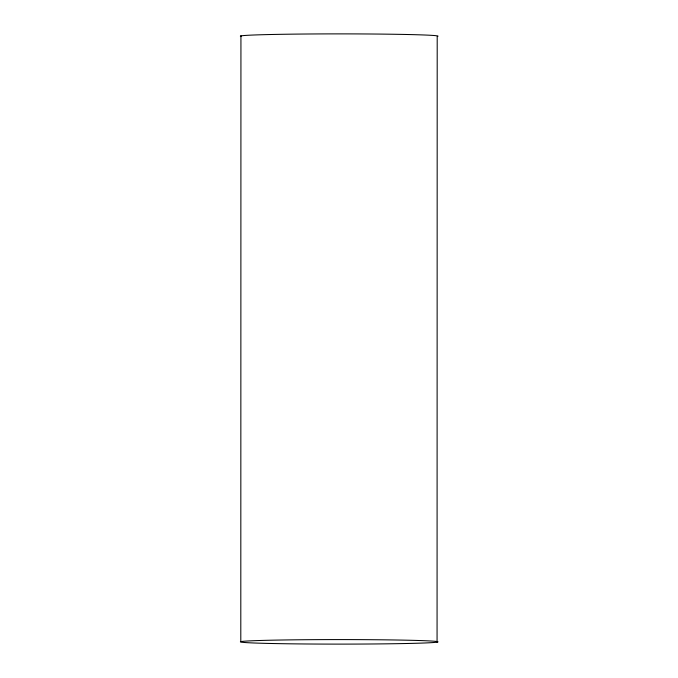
<?xml version="1.0" encoding="UTF-8"?>
<svg xmlns="http://www.w3.org/2000/svg" width="678" height="678" viewBox="0 0 678 678"><rect width="100%" height="100%" fill="white"/><g stroke="black" fill="none" stroke-linecap="round" stroke-linejoin="round"><path stroke-width="1.02" d="M240.8 641.566L240.936 35.841M437.064 642.159A98.852 2.263 0 0 0 300.227 639.769A98.852 2.263 0 0 0 279.506 643.651A98.852 2.263 0 0 0 437.064 642.159L437.2 36.434A98.852 2.263 0 0 0 338.119 33.883A98.852 2.263 0 0 0 241.182 36.434"/></g></svg>
